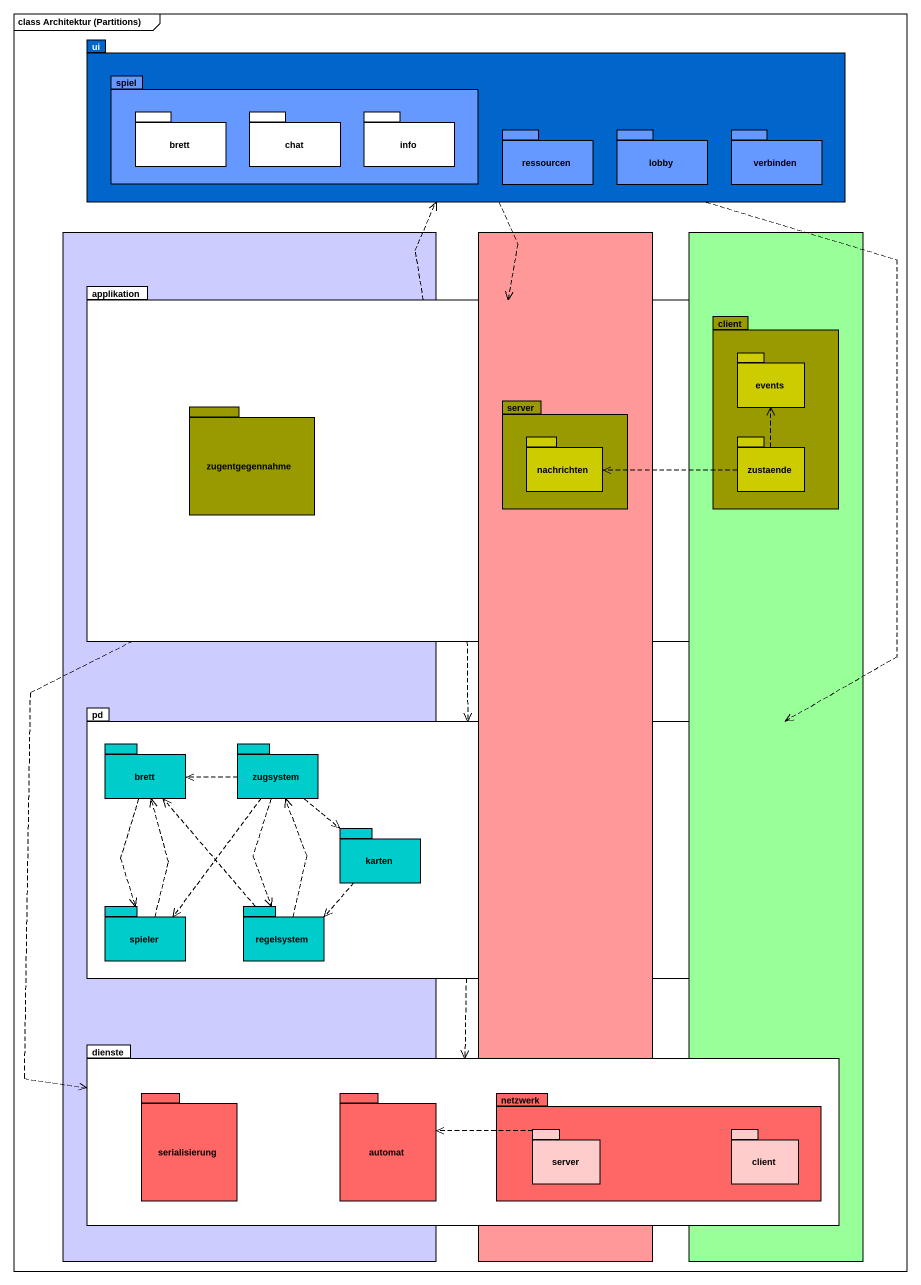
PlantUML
@startuml
mainframe class Architektur (Partitions)
package ui #0066CC {
  package spiel #6699FF {
    package brett {
    }
    package chat {
    }
    package info {
    }
  }
  package ressourcen #6699FF {
  }
  package lobby #6699FF {
  }
  package verbinden #6699FF {
  }
}
rectangle " " as rectangle1 #CCCCFF
rectangle " " as rectangle2 #FF9999 {
  package server #999900 {
    package nachrichten #CCCC00 {
    }
  }
}
rectangle " " as rectangle3 #99FF99 {
  package client #999900 {
    package events #CCCC00 {
    }
    package zustaende #CCCC00 {
    }
  }
}
package applikation {
  package zugentgegennahme #999900 {
  }
}
package pd {
  package "brett" as brett_2 #00CCCC {
  }
  package zugsystem #00CCCC {
  }
  package karten #00CCCC {
  }
  package spieler #00CCCC {
  }
  package regelsystem #00CCCC {
  }
}
package dienste {
  package serialisierung #FF6666 {
  }
  package automat #FF6666 {
  }
  package netzwerk #FF6666 {
    package "server" as server_2 #FFCCCC {
    }
    package "client" as client_2 #FFCCCC {
    }
  }
}
ui ..> applikation
ui ..> pd
applikation .up.> ui
applikation ..> pd
applikation ..> dienste
zustaende .up.> events
zustaende .left.> nachrichten
pd ..> dienste
brett_2 ..> spieler
zugsystem .left.> brett_2
zugsystem ..> karten
zugsystem ..> spieler
zugsystem ..> regelsystem
karten ..> regelsystem
spieler .up.> brett_2
regelsystem .up.> brett_2
regelsystem .up.> zugsystem
server_2 .left.> automat
@enduml
